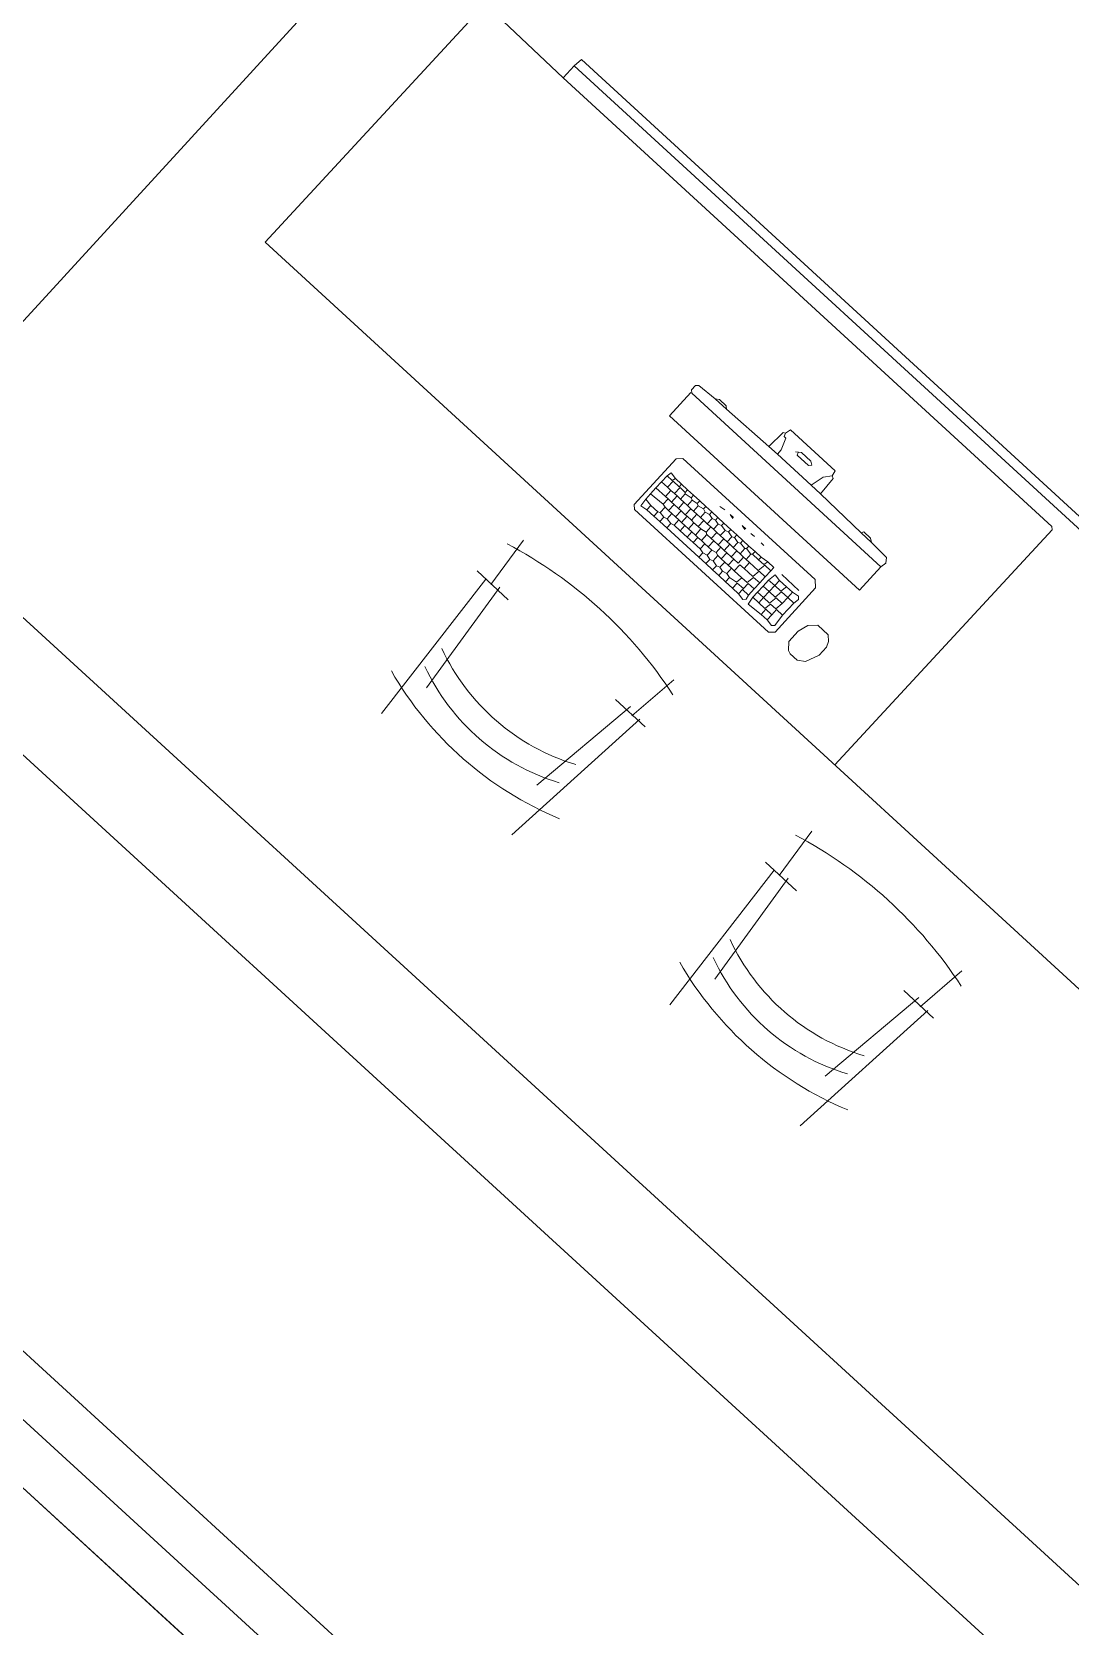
# Model space of a CAD drawing. Header units: metres. Extents: x 750 to 3116, y -341 to 1465.
# Drawn here: x 1659.057 to 1661.419, y -2.791 to 0.835 of the extents above; entities that cross this region are included whole.
import ezdxf

# ---------------------------------------------------------------- set-up
doc = ezdxf.new("R2010")
doc.units = ezdxf.units.M
for name, color, linetype, lineweight in [('Centre Line', 7, 'Continuous', 13), ('Furniture', 44, 'Continuous', 5), ('Wall ext', 20, 'Continuous', 18)]:
    doc.layers.add(name, color=color, linetype=linetype, lineweight=lineweight)

# ---------------------------------------------------------------- blocks, each defined once
blk = doc.blocks.new('office desk')
at = {"layer": 'Furniture'}
for p, q in [((11493550.936, 4446003.8064), (11493551.1806, 4446003.8022)), ((11493551.1806, 4446003.8022), (11493552.6894, 4446003.7963)), ((11493552.6894, 4446003.7963), (11493552.6947, 4446003.7909)), ((11493552.6947, 4446003.7909), (11493552.6894, 4446003.0625)), ((11493551.8339, 4446002.8391), (11493551.8212, 4446002.9637)), ((11493552.2726, 4446002.8346), (11493552.2879, 4446002.959)), ((11493552.7649, 4446002.7909), (11493552.7521, 4446002.9155)), ((11493553.2035, 4446002.7864), (11493553.2188, 4446002.9107)), ((11493551.8867, 4446002.8402), (11493551.7907, 4446002.8412)), ((11493551.8478, 4446002.4544), (11493551.8179, 4446002.8408)), ((11493551.8845, 4446002.5668), (11493551.8532, 4446002.8486)), ((11493552.2187, 4446002.5722), (11493552.256, 4446002.8482)), ((11493552.312, 4446002.8359), (11493552.22, 4446002.8368)), ((11493552.253, 4446002.4503), (11493552.2911, 4446002.8404)), ((11493552.8176, 4446002.7919), (11493552.7216, 4446002.7929)), ((11493552.7787, 4446002.4062), (11493552.7489, 4446002.7926)), ((11493552.8154, 4446002.5185), (11493552.7841, 4446002.8003)), ((11493553.1496, 4446002.5239), (11493553.1869, 4446002.7999)), ((11493553.1839, 4446002.4021), (11493553.2221, 4446002.7921)), ((11493553.2429, 4446002.7876), (11493553.151, 4446002.7886))]:
    blk.add_line(p, q, dxfattribs=at)
for points in [[(11493551.1802, 4446003.8396), (11493551.183, 4446003.8609), (11493554.6341, 4446003.8479), (11493554.6367, 4446003.8265)], [(11493551.1802, 4446003.8396), (11493551.1801, 4446003.8022)], [(11493554.6367, 4446003.8265), (11493551.1802, 4446003.8396)], [(11493550.936, 4446003.8064), (11493550.9306, 4446003.0694), (11493553.981, 4446003.0578)], [(11493552.2425, 4446003.5446), (11493552.2399, 4446003.5579), (11493552.1012, 4446003.5584), (11493552.0985, 4446003.5451)], [(11493552.0985, 4446003.5451), (11493552.0931, 4446003.5424), (11493552.0903, 4446003.4971)], [(11493552.0985, 4446003.5451), (11493552.1011, 4446003.5371), (11493552.1064, 4446003.5371), (11493552.117, 4446003.5103), (11493552.117, 4446003.497)], [(11493552.1918, 4446003.5314), (11493552.1838, 4446003.5368), (11493552.1545, 4446003.5369), (11493552.1438, 4446003.5289)], [(11493552.1491, 4446003.5316), (11493552.1517, 4446003.5262), (11493552.1864, 4446003.5261), (11493552.1918, 4446003.5314)], [(11493552.1918, 4446003.5314), (11493552.1918, 4446003.5314)], [(11493552.2425, 4446003.5446), (11493552.2291, 4446003.5286), (11493552.221, 4446003.4966)], [(11493552.2504, 4446003.4965), (11493552.2479, 4446003.5419), (11493552.2425, 4446003.5446)], [(11493552.4637, 4446003.4664), (11493551.8794, 4446003.4685), (11493551.8741, 4446003.4739), (11493551.8741, 4446003.4872), (11493551.8795, 4446003.4925), (11493551.9275, 4446003.495)], [(11493551.9622, 4446003.4949), (11493551.9569, 4446003.5003), (11493551.9355, 4446003.5003), (11493551.9275, 4446003.495)], [(11493551.9275, 4446003.495), (11493551.9622, 4446003.4949)], [(11493551.9622, 4446003.4949), (11493552.0903, 4446003.4971)], [(11493552.0903, 4446003.4971), (11493552.117, 4446003.497)], [(11493552.117, 4446003.497), (11493552.221, 4446003.4966)], [(11493552.221, 4446003.4966), (11493552.2504, 4446003.4965)], [(11493552.2504, 4446003.4965), (11493552.3784, 4446003.4934)], [(11493552.4104, 4446003.4933), (11493552.4025, 4446003.4986), (11493552.3811, 4446003.4987), (11493552.3784, 4446003.4934)], [(11493552.3784, 4446003.4934), (11493552.4104, 4446003.4933)], [(11493552.4104, 4446003.4933), (11493552.4585, 4446003.4904), (11493552.4664, 4446003.4797), (11493552.4637, 4446003.4664)], [(11493551.8767, 4446003.4685), (11493551.8765, 4446003.3965), (11493552.4634, 4446003.3943), (11493552.4637, 4446003.4664)], [(11493552.3746, 4446003.1839), (11493551.9611, 4446003.1854), (11493551.9531, 4446003.1934), (11493551.9536, 4446003.3348), (11493551.9643, 4446003.3455), (11493552.3725, 4446003.344), (11493552.3858, 4446003.3306), (11493552.3853, 4446003.1945), (11493552.3746, 4446003.1839)], [(11493551.9641, 4446003.2921), (11493551.9668, 4446003.3028), (11493551.9828, 4446003.3)], [(11493551.9828, 4446003.3), (11493551.9801, 4446003.2921), (11493551.9641, 4446003.2921)], [(11493551.9828, 4446003.292), (11493552.0015, 4446003.292), (11493552.0015, 4446003.3)], [(11493552.0015, 4446003.3), (11493551.9828, 4446003.3)], [(11493552.0015, 4446003.3), (11493552.0202, 4446003.2999)], [(11493552.0202, 4446003.2999), (11493552.0202, 4446003.2919)], [(11493552.0202, 4446003.2999), (11493552.0389, 4446003.2998)], [(11493552.0389, 4446003.2998), (11493552.0388, 4446003.2918)], [(11493552.0389, 4446003.2998), (11493552.0575, 4446003.2998)], [(11493552.0575, 4446003.2998), (11493552.0575, 4446003.2918)], [(11493552.0575, 4446003.2998), (11493552.0762, 4446003.2997)], [(11493552.0762, 4446003.2997), (11493552.0762, 4446003.2917)], [(11493552.0762, 4446003.2997), (11493552.0949, 4446003.2996)], [(11493552.0949, 4446003.2996), (11493552.0949, 4446003.2916)], [(11493552.0949, 4446003.2996), (11493552.1136, 4446003.2996)], [(11493552.1003, 4446003.321), (11493552.1137, 4446003.3236)], [(11493552.1136, 4446003.2996), (11493552.1135, 4446003.2916)], [(11493552.1322, 4446003.2995), (11493552.1136, 4446003.2996)], [(11493552.1403, 4446003.3235), (11493552.1297, 4446003.3235), (11493552.1403, 4446003.3208)], [(11493552.1322, 4446003.2915), (11493552.1322, 4446003.2995)], [(11493552.1322, 4446003.2995), (11493552.1536, 4446003.2994)], [(11493552.1536, 4446003.2994), (11493552.1536, 4446003.2914)], [(11493552.1536, 4446003.2994), (11493552.1723, 4446003.2994)], [(11493552.1777, 4446003.3234), (11493552.167, 4446003.3234), (11493552.1777, 4446003.3207)], [(11493552.1723, 4446003.2994), (11493552.1722, 4446003.2914)], [(11493552.1909, 4446003.2993), (11493552.1723, 4446003.2994)], [(11493552.1909, 4446003.2913), (11493552.1909, 4446003.2993)], [(11493552.1909, 4446003.2993), (11493552.2096, 4446003.2992)], [(11493552.2044, 4446003.3233), (11493552.1937, 4446003.3233)], [(11493552.2096, 4446003.2992), (11493552.2096, 4446003.2912)], [(11493552.2096, 4446003.2992), (11493552.2283, 4446003.2992)], [(11493552.2337, 4446003.3231), (11493552.2257, 4446003.3232)], [(11493552.2283, 4446003.2992), (11493552.2283, 4446003.2911)], [(11493552.2283, 4446003.2992), (11493552.247, 4446003.2991)], [(11493552.2657, 4446003.3017), (11493552.263, 4446003.291), (11493552.2469, 4446003.2911)], [(11493552.247, 4446003.2991), (11493552.2469, 4446003.2911)], [(11493552.247, 4446003.2991), (11493552.2657, 4446003.3017)], [(11493552.2843, 4446003.2909), (11493552.2843, 4446003.3016), (11493552.2657, 4446003.3017)], [(11493552.3617, 4446003.3013), (11493552.3083, 4446003.3015)], [(11493551.964, 4446003.2548), (11493551.9641, 4446003.2734)], [(11493551.9641, 4446003.2921), (11493551.9641, 4446003.2734)], [(11493551.9641, 4446003.2734), (11493551.9827, 4446003.2734)], [(11493551.9827, 4446003.2734), (11493551.9828, 4446003.292)], [(11493551.9827, 4446003.2734), (11493551.9934, 4446003.2733)], [(11493551.9934, 4446003.2733), (11493551.9933, 4446003.2547)], [(11493552.0041, 4446003.2733), (11493551.9934, 4446003.2733)], [(11493552.0202, 4446003.2919), (11493552.0041, 4446003.292)], [(11493552.0041, 4446003.292), (11493552.0041, 4446003.2733)], [(11493552.0041, 4446003.2733), (11493552.0121, 4446003.2733)], [(11493552.012, 4446003.2546), (11493552.0121, 4446003.2733)], [(11493552.0121, 4446003.2733), (11493552.0228, 4446003.2732)], [(11493552.0228, 4446003.2892), (11493552.0202, 4446003.2919)], [(11493552.0388, 4446003.2918), (11493552.0228, 4446003.2892)], [(11493552.0228, 4446003.2892), (11493552.0228, 4446003.2732)], [(11493552.0228, 4446003.2732), (11493552.0334, 4446003.2732)], [(11493552.0334, 4446003.2732), (11493552.0334, 4446003.2545)], [(11493552.0334, 4446003.2732), (11493552.0441, 4446003.2731)], [(11493552.0442, 4446003.2892), (11493552.0388, 4446003.2918)], [(11493552.0442, 4446003.2892), (11493552.0441, 4446003.2731)], [(11493552.0441, 4446003.2731), (11493552.0548, 4446003.2731)], [(11493552.0575, 4446003.2918), (11493552.0442, 4446003.2892)], [(11493552.0548, 4446003.2731), (11493552.0547, 4446003.2544)], [(11493552.0548, 4446003.2731), (11493552.0628, 4446003.2731)], [(11493552.0628, 4446003.2891), (11493552.0575, 4446003.2918)], [(11493552.0762, 4446003.2917), (11493552.0628, 4446003.2891)], [(11493552.0628, 4446003.2891), (11493552.0628, 4446003.2731)], [(11493552.0628, 4446003.2731), (11493552.0734, 4446003.273)], [(11493552.0734, 4446003.273), (11493552.0734, 4446003.2544)], [(11493552.0734, 4446003.273), (11493552.0841, 4446003.273)], [(11493552.0842, 4446003.289), (11493552.0762, 4446003.2917)], [(11493552.0842, 4446003.289), (11493552.0841, 4446003.273)], [(11493552.0841, 4446003.273), (11493552.0948, 4446003.273)], [(11493552.0949, 4446003.2916), (11493552.0842, 4446003.289)], [(11493552.0948, 4446003.273), (11493552.0947, 4446003.2543)], [(11493552.0948, 4446003.273), (11493552.1055, 4446003.2729)], [(11493552.1055, 4446003.2889), (11493552.0949, 4446003.2916)], [(11493552.1135, 4446003.2916), (11493552.1055, 4446003.2889)], [(11493552.1055, 4446003.2729), (11493552.1055, 4446003.2889)], [(11493552.1055, 4446003.2729), (11493552.1161, 4446003.2729)], [(11493552.1135, 4446003.2916), (11493552.1242, 4446003.2889)], [(11493552.1241, 4446003.2729), (11493552.1161, 4446003.2729)], [(11493552.1161, 4446003.2729), (11493552.1161, 4446003.2569)], [(11493552.1242, 4446003.2889), (11493552.1241, 4446003.2729)], [(11493552.1348, 4446003.2728), (11493552.1241, 4446003.2729)], [(11493552.1242, 4446003.2889), (11493552.1322, 4446003.2915)], [(11493552.1322, 4446003.2915), (11493552.1455, 4446003.2888)], [(11493552.1348, 4446003.2728), (11493552.1347, 4446003.2541)], [(11493552.1455, 4446003.2728), (11493552.1348, 4446003.2728)], [(11493552.1536, 4446003.2914), (11493552.1455, 4446003.2888)], [(11493552.1455, 4446003.2888), (11493552.1455, 4446003.2728)], [(11493552.1455, 4446003.2728), (11493552.1562, 4446003.2727)], [(11493552.1669, 4446003.2887), (11493552.1536, 4446003.2914)], [(11493552.1561, 4446003.2541), (11493552.1562, 4446003.2727)], [(11493552.1562, 4446003.2727), (11493552.1668, 4446003.2727)], [(11493552.1668, 4446003.2727), (11493552.1669, 4446003.2887)], [(11493552.1668, 4446003.2727), (11493552.1748, 4446003.2727)], [(11493552.1722, 4446003.2914), (11493552.1669, 4446003.2887)], [(11493552.1722, 4446003.2914), (11493552.1856, 4446003.2886)], [(11493552.1855, 4446003.2726), (11493552.1748, 4446003.2727)], [(11493552.1748, 4446003.2727), (11493552.1748, 4446003.254)], [(11493552.1856, 4446003.2886), (11493552.1855, 4446003.2726)], [(11493552.1962, 4446003.2726), (11493552.1855, 4446003.2726)], [(11493552.1856, 4446003.2886), (11493552.1909, 4446003.2913)], [(11493552.1909, 4446003.2913), (11493552.2069, 4446003.2886)], [(11493552.1962, 4446003.2726), (11493552.1961, 4446003.2539)], [(11493552.2069, 4446003.2725), (11493552.1962, 4446003.2726)], [(11493552.2096, 4446003.2912), (11493552.2069, 4446003.2886)], [(11493552.2069, 4446003.2886), (11493552.2096, 4446003.2912)], [(11493552.2069, 4446003.2886), (11493552.2069, 4446003.2725)], [(11493552.2069, 4446003.2725), (11493552.2175, 4446003.2725)], [(11493552.2256, 4446003.2885), (11493552.2096, 4446003.2912)], [(11493552.2175, 4446003.2538), (11493552.2175, 4446003.2725)], [(11493552.2175, 4446003.2725), (11493552.2255, 4446003.2725)], [(11493552.2256, 4446003.2885), (11493552.2255, 4446003.2725)], [(11493552.2255, 4446003.2725), (11493552.2362, 4446003.2724)], [(11493552.2283, 4446003.2911), (11493552.2256, 4446003.2885)], [(11493552.2469, 4446003.2911), (11493552.2283, 4446003.2911)], [(11493552.2362, 4446003.2724), (11493552.2361, 4446003.2538)], [(11493552.2656, 4446003.2723), (11493552.2628, 4446003.2537), (11493552.2361, 4446003.2538)], [(11493552.2362, 4446003.2724), (11493552.2629, 4446003.2723), (11493552.2656, 4446003.291)], [(11493552.2656, 4446003.291), (11493552.2843, 4446003.2909)], [(11493552.2842, 4446003.2723), (11493552.2656, 4446003.2723)], [(11493552.2843, 4446003.2909), (11493552.2842, 4446003.2723)], [(11493552.2842, 4446003.2536), (11493552.2842, 4446003.2723)], [(11493552.2949, 4446003.2722), (11493552.2948, 4446003.2536)], [(11493552.2949, 4446003.2722), (11493552.2976, 4446003.2909), (11493552.3136, 4446003.2882)], [(11493552.3136, 4446003.2722), (11493552.2949, 4446003.2722)], [(11493552.3136, 4446003.2722), (11493552.3135, 4446003.2535)], [(11493552.3135, 4446003.2535), (11493552.3322, 4446003.2534), (11493552.3349, 4446003.2721)], [(11493552.3136, 4446003.2882), (11493552.3136, 4446003.2722)], [(11493552.3136, 4446003.2882), (11493552.335, 4446003.2881)], [(11493552.335, 4446003.2881), (11493552.3323, 4446003.2721), (11493552.3136, 4446003.2722)], [(11493552.3349, 4446003.2721), (11493552.3536, 4446003.272)], [(11493552.3537, 4446003.288), (11493552.335, 4446003.2881)], [(11493552.3536, 4446003.272), (11493552.3535, 4446003.2533)], [(11493552.3537, 4446003.288), (11493552.3536, 4446003.272)], [(11493552.3536, 4446003.272), (11493552.3723, 4446003.2719)], [(11493552.3723, 4446003.2719), (11493552.375, 4446003.2853), (11493552.3697, 4446003.2906), (11493552.3537, 4446003.288)], [(11493552.3723, 4446003.2719), (11493552.3721, 4446003.2346)], [(11493552.4653, 4446003.1809), (11493552.444, 4446003.181), (11493552.436, 4446003.1837), (11493552.4227, 4446003.1997), (11493552.4228, 4446003.2317), (11493552.4309, 4446003.2557), (11493552.447, 4446003.2717), (11493552.479, 4446003.2716), (11493552.4896, 4446003.2608), (11493552.4949, 4446003.2475), (11493552.4948, 4446003.2235), (11493552.4814, 4446003.1915), (11493552.4653, 4446003.1809)], [(11493551.964, 4446003.2548), (11493551.9639, 4446003.2361)], [(11493551.9639, 4446003.2361), (11493552.0013, 4446003.2386)], [(11493551.9639, 4446003.2201), (11493551.9639, 4446003.2361)], [(11493551.9933, 4446003.2547), (11493551.964, 4446003.2548)], [(11493551.9933, 4446003.2547), (11493552.0013, 4446003.2546)], [(11493552.0013, 4446003.2386), (11493552.0013, 4446003.2546)], [(11493552.0013, 4446003.2546), (11493552.012, 4446003.2546)], [(11493552.0013, 4446003.2386), (11493552.0093, 4446003.2359)], [(11493552.0093, 4446003.2359), (11493552.0092, 4446003.2199)], [(11493552.0199, 4446003.2359), (11493552.0093, 4446003.2359)], [(11493552.012, 4446003.2546), (11493552.02, 4446003.2546)], [(11493552.02, 4446003.2546), (11493552.0199, 4446003.2359)], [(11493552.0199, 4446003.2359), (11493552.0306, 4446003.2358)], [(11493552.0334, 4446003.2545), (11493552.02, 4446003.2546)], [(11493552.0306, 4446003.2198), (11493552.0306, 4446003.2358)], [(11493552.0306, 4446003.2358), (11493552.0413, 4446003.2358)], [(11493552.0414, 4446003.2545), (11493552.0334, 4446003.2545)], [(11493552.0414, 4446003.2545), (11493552.0413, 4446003.2358)], [(11493552.0413, 4446003.2358), (11493552.052, 4446003.2358)], [(11493552.0547, 4446003.2544), (11493552.0414, 4446003.2545)], [(11493552.052, 4446003.2358), (11493552.0519, 4446003.2198)], [(11493552.052, 4446003.2358), (11493552.06, 4446003.2357)], [(11493552.06, 4446003.2544), (11493552.0547, 4446003.2544)], [(11493552.0734, 4446003.2544), (11493552.06, 4446003.2544)], [(11493552.06, 4446003.2544), (11493552.06, 4446003.2357)], [(11493552.06, 4446003.2357), (11493552.0706, 4446003.2357)], [(11493552.0706, 4446003.2357), (11493552.0706, 4446003.2197)], [(11493552.0706, 4446003.2357), (11493552.0813, 4446003.2357)], [(11493552.0814, 4446003.2543), (11493552.0734, 4446003.2544)], [(11493552.0814, 4446003.2543), (11493552.0813, 4446003.2357)], [(11493552.0813, 4446003.2357), (11493552.092, 4446003.2356)], [(11493552.0947, 4446003.2543), (11493552.0814, 4446003.2543)], [(11493552.092, 4446003.2356), (11493552.0919, 4446003.2196)], [(11493552.092, 4446003.2356), (11493552.1027, 4446003.2356)], [(11493552.1027, 4446003.2543), (11493552.0947, 4446003.2543)], [(11493552.1161, 4446003.2569), (11493552.1027, 4446003.2543)], [(11493552.1027, 4446003.2543), (11493552.1027, 4446003.2356)], [(11493552.1027, 4446003.2356), (11493552.1107, 4446003.2355)], [(11493552.1107, 4446003.2355), (11493552.1106, 4446003.2195)], [(11493552.1107, 4446003.2355), (11493552.1213, 4446003.2355)], [(11493552.1161, 4446003.2569), (11493552.1214, 4446003.2542)], [(11493552.1213, 4446003.2355), (11493552.1214, 4446003.2542)], [(11493552.1213, 4446003.2355), (11493552.132, 4446003.2355)], [(11493552.1214, 4446003.2542), (11493552.1347, 4446003.2541)], [(11493552.1427, 4446003.2354), (11493552.132, 4446003.2355)], [(11493552.132, 4446003.2355), (11493552.132, 4446003.2195)], [(11493552.1347, 4446003.2541), (11493552.1428, 4446003.2541)], [(11493552.1428, 4446003.2541), (11493552.1427, 4446003.2354)], [(11493552.1534, 4446003.2354), (11493552.1427, 4446003.2354)], [(11493552.1428, 4446003.2541), (11493552.1561, 4446003.2541)], [(11493552.1534, 4446003.2354), (11493552.1533, 4446003.2194)], [(11493552.164, 4446003.238), (11493552.1534, 4446003.2354)], [(11493552.1561, 4446003.2541), (11493552.1641, 4446003.254)], [(11493552.1641, 4446003.254), (11493552.164, 4446003.238)], [(11493552.164, 4446003.238), (11493552.172, 4446003.2353)], [(11493552.1748, 4446003.254), (11493552.1641, 4446003.254)], [(11493552.172, 4446003.2193), (11493552.172, 4446003.2353)], [(11493552.172, 4446003.2353), (11493552.1827, 4446003.2353)], [(11493552.1748, 4446003.254), (11493552.1828, 4446003.254)], [(11493552.1827, 4446003.2353), (11493552.1828, 4446003.254)], [(11493552.1827, 4446003.2353), (11493552.1934, 4446003.2352)], [(11493552.1828, 4446003.254), (11493552.1961, 4446003.2539)], [(11493552.1934, 4446003.2352), (11493552.1933, 4446003.2192)], [(11493552.204, 4446003.2352), (11493552.1934, 4446003.2352)], [(11493552.1961, 4446003.2539), (11493552.2041, 4446003.2539)], [(11493552.2041, 4446003.2539), (11493552.204, 4446003.2352)], [(11493552.2147, 4446003.2352), (11493552.204, 4446003.2352)], [(11493552.2041, 4446003.2539), (11493552.2175, 4446003.2538)], [(11493552.2227, 4446003.2351), (11493552.2147, 4446003.2352)], [(11493552.2147, 4446003.2352), (11493552.2147, 4446003.2192)], [(11493552.2228, 4446003.2538), (11493552.2227, 4446003.2351)], [(11493552.2227, 4446003.2351), (11493552.2467, 4446003.235)], [(11493552.2361, 4446003.2538), (11493552.2228, 4446003.2538)], [(11493552.2253, 4446003.2165), (11493552.244, 4446003.2191), (11493552.2467, 4446003.235)], [(11493552.2467, 4446003.235), (11493552.2627, 4446003.235), (11493552.2655, 4446003.2537)], [(11493552.2841, 4446003.2349), (11493552.2654, 4446003.235)], [(11493552.2654, 4446003.235), (11493552.2654, 4446003.219)], [(11493552.2655, 4446003.2537), (11493552.2842, 4446003.2536)], [(11493552.284, 4446003.2162), (11493552.2841, 4446003.2349)], [(11493552.2842, 4446003.2536), (11493552.2841, 4446003.2349)], [(11493552.2948, 4446003.2349), (11493552.2947, 4446003.2189)], [(11493552.2948, 4446003.2349), (11493552.2948, 4446003.2536)], [(11493552.2948, 4446003.2536), (11493552.3135, 4446003.2535)], [(11493552.3134, 4446003.2348), (11493552.2948, 4446003.2349)], [(11493552.3135, 4446003.2535), (11493552.3134, 4446003.2348)], [(11493552.3349, 4446003.2534), (11493552.3321, 4446003.2347), (11493552.3134, 4446003.2348)], [(11493552.3134, 4446003.2348), (11493552.3134, 4446003.2188)], [(11493552.3134, 4446003.2188), (11493552.3321, 4446003.2187), (11493552.3348, 4446003.2347)], [(11493552.3348, 4446003.2347), (11493552.3508, 4446003.2347), (11493552.3535, 4446003.2533)], [(11493552.3535, 4446003.2533), (11493552.3349, 4446003.2534)], [(11493552.3533, 4446003.2026), (11493552.3693, 4446003.1999), (11493552.3747, 4446003.2052), (11493552.3721, 4446003.2346)], [(11493552.3535, 4446003.2347), (11493552.3534, 4446003.2187)], [(11493552.3721, 4446003.2346), (11493552.3535, 4446003.2347)], [(11493551.9825, 4446003.204), (11493551.9665, 4446003.2014), (11493551.9639, 4446003.2201)], [(11493551.9639, 4446003.2201), (11493551.9825, 4446003.2173)], [(11493551.9825, 4446003.2173), (11493551.9825, 4446003.204)], [(11493551.9825, 4446003.2173), (11493552.0039, 4446003.2173)], [(11493552.0038, 4446003.2039), (11493551.9825, 4446003.204)], [(11493552.0039, 4446003.2173), (11493552.0038, 4446003.2039)], [(11493552.0038, 4446003.2039), (11493552.0225, 4446003.2038)], [(11493552.0092, 4446003.2199), (11493552.0039, 4446003.2173)], [(11493552.0092, 4446003.2199), (11493552.0225, 4446003.2172)], [(11493552.0225, 4446003.2172), (11493552.0306, 4446003.2198)], [(11493552.0225, 4446003.2038), (11493552.0225, 4446003.2172)], [(11493552.0438, 4446003.2038), (11493552.0225, 4446003.2038)], [(11493552.0306, 4446003.2198), (11493552.0439, 4446003.2171)], [(11493552.0439, 4446003.2171), (11493552.0438, 4446003.2038)], [(11493552.0438, 4446003.2038), (11493552.1426, 4446003.2034)], [(11493552.0519, 4446003.2198), (11493552.0439, 4446003.2171)], [(11493552.0706, 4446003.2197), (11493552.0519, 4446003.2198)], [(11493552.0919, 4446003.2196), (11493552.0706, 4446003.2197)], [(11493552.1106, 4446003.2195), (11493552.0919, 4446003.2196)], [(11493552.132, 4446003.2195), (11493552.1106, 4446003.2195)], [(11493552.132, 4446003.2195), (11493552.1426, 4446003.2168)], [(11493552.1426, 4446003.2168), (11493552.1533, 4446003.2194)], [(11493552.1426, 4446003.2034), (11493552.1426, 4446003.2168)], [(11493552.1639, 4446003.2033), (11493552.1426, 4446003.2034)], [(11493552.1533, 4446003.2194), (11493552.164, 4446003.2167)], [(11493552.164, 4446003.2167), (11493552.1639, 4446003.2033)], [(11493552.1853, 4446003.2033), (11493552.1639, 4446003.2033)], [(11493552.164, 4446003.2167), (11493552.172, 4446003.2193)], [(11493552.172, 4446003.2193), (11493552.1853, 4446003.2166)], [(11493552.1933, 4446003.2192), (11493552.1853, 4446003.2166)], [(11493552.1853, 4446003.2166), (11493552.1853, 4446003.2033)], [(11493552.1853, 4446003.2033), (11493552.2039, 4446003.2032)], [(11493552.1933, 4446003.2192), (11493552.204, 4446003.2165)], [(11493552.2039, 4446003.2032), (11493552.204, 4446003.2165)], [(11493552.2253, 4446003.2031), (11493552.2039, 4446003.2032)], [(11493552.204, 4446003.2165), (11493552.2147, 4446003.2192)], [(11493552.2147, 4446003.2192), (11493552.2253, 4446003.2165)], [(11493552.2253, 4446003.2165), (11493552.2253, 4446003.2031)], [(11493552.2466, 4446003.203), (11493552.2253, 4446003.2031)], [(11493552.2467, 4446003.219), (11493552.2466, 4446003.203)], [(11493552.2466, 4446003.203), (11493552.2653, 4446003.203)], [(11493552.2654, 4446003.219), (11493552.2467, 4446003.219)], [(11493552.2654, 4446003.219), (11493552.2653, 4446003.2163)], [(11493552.2653, 4446003.2163), (11493552.2653, 4446003.203)], [(11493552.2653, 4446003.2163), (11493552.284, 4446003.2162)], [(11493552.2653, 4446003.203), (11493552.2813, 4446003.2002), (11493552.2867, 4446003.2056), (11493552.284, 4446003.2162)], [(11493552.3347, 4446003.2027), (11493552.2973, 4446003.2002), (11493552.2947, 4446003.2189)], [(11493552.2947, 4446003.2189), (11493552.3134, 4446003.2188)], [(11493552.3534, 4446003.2187), (11493552.3347, 4446003.2187)], [(11493552.3347, 4446003.2187), (11493552.3347, 4446003.2027)], [(11493552.3347, 4446003.2027), (11493552.3533, 4446003.2026)], [(11493552.3534, 4446003.2187), (11493552.3533, 4446003.2026)]]:
    blk.add_lwpolyline(points, dxfattribs=at)
for centre, radius, start, end in [((11493552.0545, 4446001.9493), 1.0157, 75.4388, 104.5309), ((11493552.9855, 4446001.901), 1.0157, 75.4388, 104.5309), ((11493552.0404, 4446003.1115), 0.4933, 247.2451, 295.5724), ((11493552.0398, 4446003.0553), 0.4933, 247.2451, 295.5724), ((11493552.9713, 4446003.0632), 0.4933, 247.2451, 295.5724), ((11493552.0407, 4446003.2969), 0.7932, 252.2804, 289.7139), ((11493552.9708, 4446003.0071), 0.4933, 247.2451, 295.5724), ((11493552.9717, 4446003.2487), 0.7932, 252.2804, 289.7139)]:
    blk.add_arc(centre, radius, start, end, dxfattribs=at)

msp = doc.modelspace()

# ---------------------------------------------------------------- linework, layer by layer
at = {"layer": 'Centre Line', "color": 30, "true_color": 0xf26722}
for p, q in [((1664.4027, -7.2372), (1648.0544, 7.7375)), ((1659.8958, 1.1152), (1636.0756, -24.89))]:
    msp.add_line(p, q, dxfattribs=at)
at = {"layer": 'Furniture', "color": 252, "true_color": 0x939598}
msp.add_lwpolyline([(1661.9432, -5.1403), (1657.7989, -1.3443), (1657.3937, -1.7867)], dxfattribs=at)
at = {"layer": 'Wall ext', "color": 252, "true_color": 0x939598}
for p, q in [((1657.1185, 1.2588), (1663.0989, -4.2191)), ((1656.9632, 1.0892), (1662.9436, -4.3887)), ((1657.7847, -1.0193), (1662.2681, -5.1261)), ((1662.1128, -5.2957), (1657.6293, -1.1889))]:
    msp.add_line(p, q, dxfattribs=at)

# ---------------------------------------------------------------- block references
at = {"color": 252, "true_color": 0x939598, "rotation": 317.6877356742013}
msp.add_blockref('office desk', (-11490591.638, 4449361.8903), dxfattribs=at)

doc.saveas('drawing.dxf')
